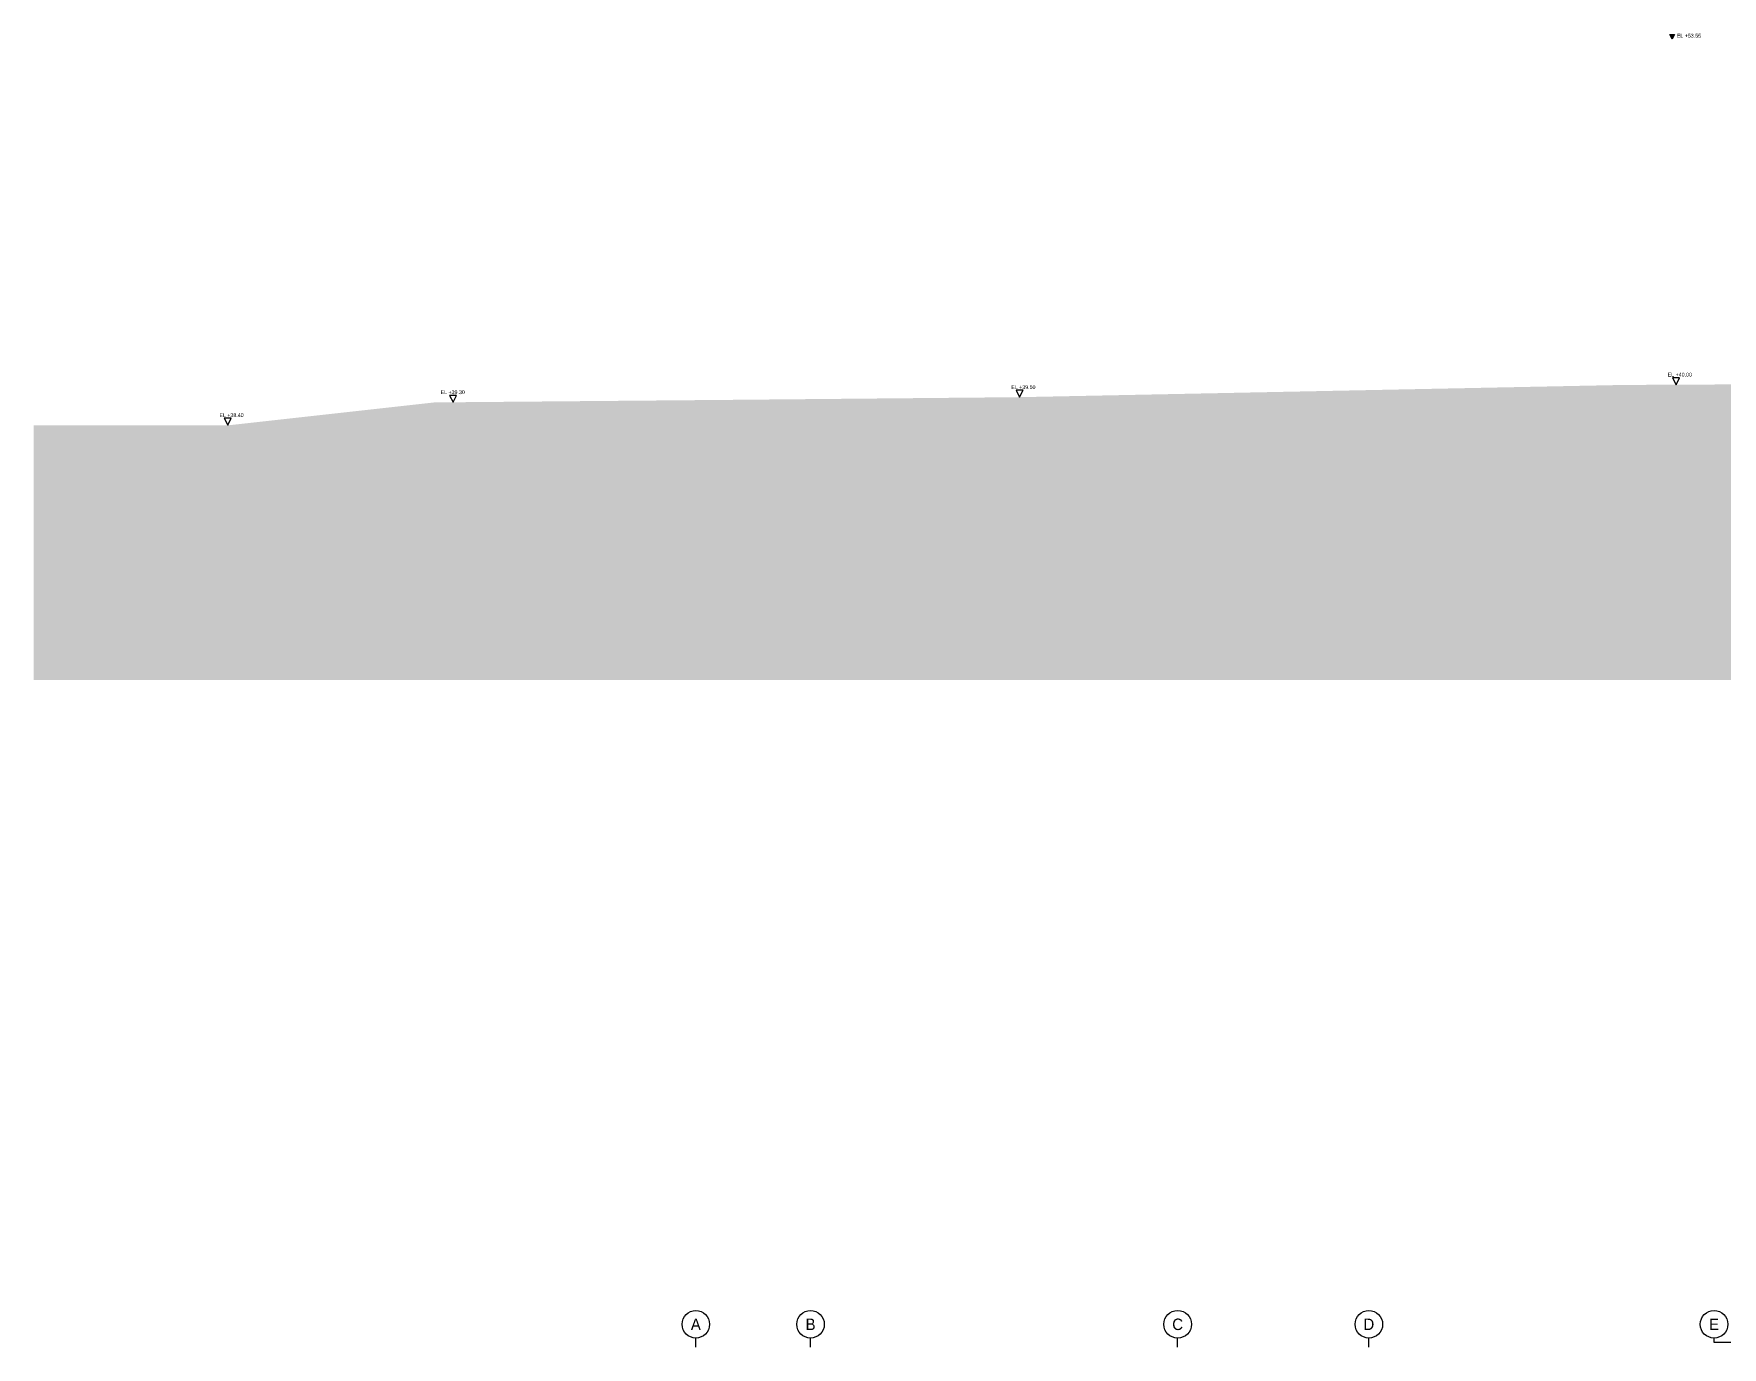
# Model space of a CAD drawing. Header units: millimetres. Extents: x 19868 to 801382, y -4805 to 85279.
# Drawn here: x 440368 to 506600, y -2956 to 48591 of the extents above; entities that cross this region are included whole.
import ezdxf
from ezdxf.enums import TextEntityAlignment as Align

# ---------------------------------------------------------------- set-up
doc = ezdxf.new("R2010")
doc.units = ezdxf.units.MM
doc.header["$LTSCALE"] = 250
doc.layers.add('CK', color=221, linetype='Continuous', plot=False)
doc.layers.add('NOPLOT', color=191, linetype='Continuous', plot=False)
doc.layers.add('지반', color=254, linetype='Continuous')
doc.styles.add('Gdim', font='')
doc.styles.get('Gdim').set_extended_font_data('Dotum')

# ---------------------------------------------------------------- blocks, each defined once
blk = doc.blocks.new('A$C481fd194')
blk.add_hatch(color=256).paths.add_polyline_path([(375, 750), (-375, 750), (0, 0)])
blk.add_lwpolyline([(0, 0), (-375, 750), (375, 750), (0, 0)])
blk = doc.blocks.new('A$C8269b82c')
at = {"layer": 'CK', "linetype": 'Continuous'}
for points in [[(-113300, 0), (-113300, 360, -1), (-113300, 1440, -1), (-113300, 360, 0)], [(-108800, 0), (-108800, 360, -1), (-108800, 1440, -1), (-108800, 360, 0)], [(-94400, 0), (-94400, 360, -1), (-94400, 1440, -1), (-94400, 360, 0)], [(-86900, 0), (-86900, 360, -1), (-86900, 1440, -1), (-86900, 360, 0)], [(-72500, 0), (-72500, 180), (-73359, 180), (-73359, 360, -1), (-73359, 1440, -1), (-73359, 360, 0)], [(-71500, 0), (-71500, 360, -1), (-71500, 1440, -1), (-71500, 360, 0)], [(-68500, 0), (-68500, 360, -1), (-68500, 1440, -1), (-68500, 360, 0)], [(-56650, 0), (-56650, 360, -1), (-56650, 1440, -1), (-56650, 360, 0)], [(-44800, 0), (-44800, 360, -1), (-44800, 1440, -1), (-44800, 360, 0)], [(-41000, 0), (-41000, 360, -1), (-41000, 1440, -1), (-41000, 360, 0)], [(-36500, 0), (-36500, 360, -1), (-36500, 1440, -1), (-36500, 360, 0)], [(-31500, 0), (-31500, 360, -1), (-31500, 1440, -1), (-31500, 360, 0)], [(-20500, 0), (-20500, 360, -1), (-20500, 1440, -1), (-20500, 360, 0)], [(-9500, 0), (-9500, 360, -1), (-9500, 1440, -1), (-9500, 360, 0)], [(-4500, 0), (-4500, 360, -1), (-4500, 1440, -1), (-4500, 360, 0)], [(0, 0), (0, 360, -1), (0, 1440, -1), (0, 360, 0)]]:
    blk.add_lwpolyline(points, format="xyb", dxfattribs=at)
at = {"layer": 'CK', "linetype": 'Continuous', "style": 'Gdim'}
for s, p in [('A', (-113300, 900)), ('B', (-108800, 900)), ('C', (-94400, 900)), ('D', (-86900, 900)), ('E', (-73359, 900)), ('E1', (-71500, 900)), ('F', (-68500, 900)), ('G', (-56650, 900)), ('H', (-44800, 900)), ('J', (-41000, 900)), ('K', (-36500, 900)), ('K2', (-31500, 900)), ('L', (-20500, 900)), ('L2', (-9500, 900)), ('M', (-4500, 900)), ('N', (0, 900))]:
    blk.add_text(s, height=450, dxfattribs=at).set_placement(p, align=Align.MIDDLE)

msp = doc.modelspace()

# ---------------------------------------------------------------- hatches: boundary and pattern name
at = {"layer": '지반'}
h = msp.add_hatch(dxfattribs=at)
h.set_pattern_fill('EARTH', color=251, scale=70, angle=45)
h.paths.add_polyline_path([(440367.8, 33228.9), (440367.8, 23234.4), (591132.4, 23234.4), (591132.4, 34678.9), (582338.2, 34678.9), (582338.2, 34628.9), (582388.2, 34628.9), (582388.2, 34568.9), (582138.2, 34568.9), (582138.2, 34628.9), (582188.2, 34628.9), (582188.2, 34828.9), (580288.2, 34828.9), (580288.2, 34778.9), (580138.2, 34778.9), (580138.2, 33778.9), (580038.2, 33778.9), (580038.2, 32328.9), (581138.2, 32328.9), (581138.2, 30828.9), (581238.2, 30828.9), (581238.2, 30768.9), (563118.2, 30768.9), (563118.2, 30828.9), (563218.2, 30828.9), (563218.2, 31528.9), (563818.2, 31528.9), (563818.2, 33668.9), (561843.1, 33668.9), (561663.1, 33488.9), (560453.4, 33488.9), (560273.4, 33668.9), (558088.2, 33668.9), (558088.2, 33728.9), (558188.2, 33728.9), (558188.2, 34318.9), (543138.2, 34318.9), (543138.2, 33878.9), (542838.2, 33878.9), (542838.2, 32228.9), (543438.2, 32228.9), (543438.2, 31528.9), (543538.2, 31528.9), (543538.2, 31468.9), (541838.2, 31468.9), (541838.2, 31528.9), (541938.2, 31528.9), (541938.2, 31968.9), (539138.2, 31968.9), (539138.2, 31528.9), (539238.2, 31528.9), (539238.2, 31468.9), (537538.2, 31468.9), (537538.2, 31528.9), (537638.2, 31528.9), (537638.2, 32228.9), (538238.2, 32228.9), (538238.2, 33018.9), (537638.2, 33018.9), (537638.2, 33078.9), (537738.2, 33078.9), (537738.2, 33418.9), (535238.2, 33418.9), (535238.2, 32878.9), (535338.2, 32878.9), (535338.2, 32818.9), (534538.2, 32818.9), (534538.2, 32878.9), (534638.2, 32878.9), (534638.2, 33418.9), (530588.2, 33418.9), (530188.2, 33018.9), (516778.2, 33018.9), (516708.2, 32948.9), (509968.2, 32948.9), (509968.2, 33008.9), (510068.2, 33008.9), (510068.2, 33848.9), (510668.2, 33848.9), (510668.2, 34398.9), (508508.2, 34398.9), (508508.2, 33808.9), (508608.2, 33808.9), (508608.2, 33748.9), (507668.2, 33748.9), (507668.2, 33808.9), (507768.2, 33808.9), (507768.2, 34448.9), (507488.2, 34448.9), (507488.2, 34508.9), (507538.2, 34508.9), (507536.6, 34832.3), (505138.2, 34820.6), (502738.2, 34808.9), (490888.2, 34568.9), (479038.2, 34328.9), (468288.2, 34228.9), (456838.2, 34128.9), (456138.2, 34128.9), (448038.2, 33228.9)])

# ---------------------------------------------------------------- linework, layer by layer
at = {"layer": 'NOPLOT'}
for points in [[(479038.2, 34328.9), (479173.2, 34598.9), (478903.2, 34598.9), (479038.2, 34328.9)], [(504788.2, 34818.9), (504923.2, 35088.9), (504653.2, 35088.9), (504788.2, 34818.9)], [(456814.3, 34128.9), (456949.3, 34398.9), (456679.3, 34398.9), (456814.3, 34128.9)], [(447976.4, 33228.9), (448111.4, 33498.9), (447841.4, 33498.9), (447976.4, 33228.9)]]:
    msp.add_lwpolyline(points, dxfattribs=at)

# ---------------------------------------------------------------- block references
at = {"layer": 'CK'}
msp.add_blockref('A$C8269b82c', (579638.2, -2956.2), dxfattribs=at)
at = {"layer": 'NOPLOT', "xscale": 0.24, "yscale": 0.24, "zscale": 0.24}
msp.add_blockref('A$C481fd194', (504640.2, 48378.9), dxfattribs=at)

# ---------------------------------------------------------------- texts
at = {"layer": 'NOPLOT', "style": 'Gdim'}
msp.add_text('EL +53.55', height=150, dxfattribs=at).set_placement((504820.2, 48438.9))
at = {"layer": 'NOPLOT', "linetype": 'Continuous', "style": 'Gdim'}
for s, p in [('EL +40.00', (504461.4, 35138.4)), ('EL +39.30', (456326.1, 34448.4)), ('EL +39.50', (478711.4, 34648.4)), ('EL +38.40', (447649.6, 33548.4))]:
    msp.add_text(s, height=150, rotation=360, dxfattribs=at).set_placement(p)

doc.saveas('drawing.dxf')
